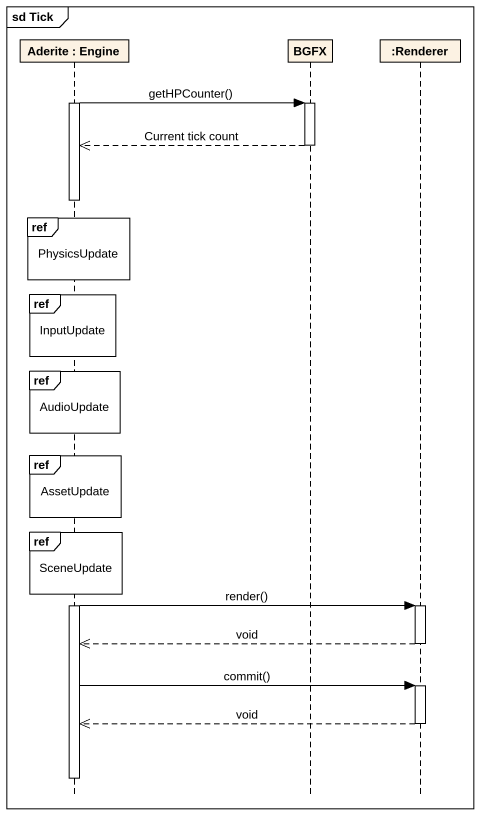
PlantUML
@startuml
mainframe sd Tick
hide footbox
participant "Aderite : Engine" as Aderite
participant BGFX
participant ":Renderer" as Renderer

activate Aderite
Aderite -> BGFX : getHPCounter()
activate BGFX
BGFX -->> Aderite : Current tick count
deactivate BGFX
ref over Aderite : PhysicsUpdate
ref over Aderite : InputUpdate
ref over Aderite : AudioUpdate
ref over Aderite : AssetUpdate
ref over Aderite : SceneUpdate
Aderite -> Renderer : render()
activate Renderer
Renderer -->> Aderite : void
deactivate Renderer
Aderite -> Renderer : commit()
activate Renderer
Renderer -->> Aderite : void
deactivate Renderer
deactivate Aderite
@enduml
